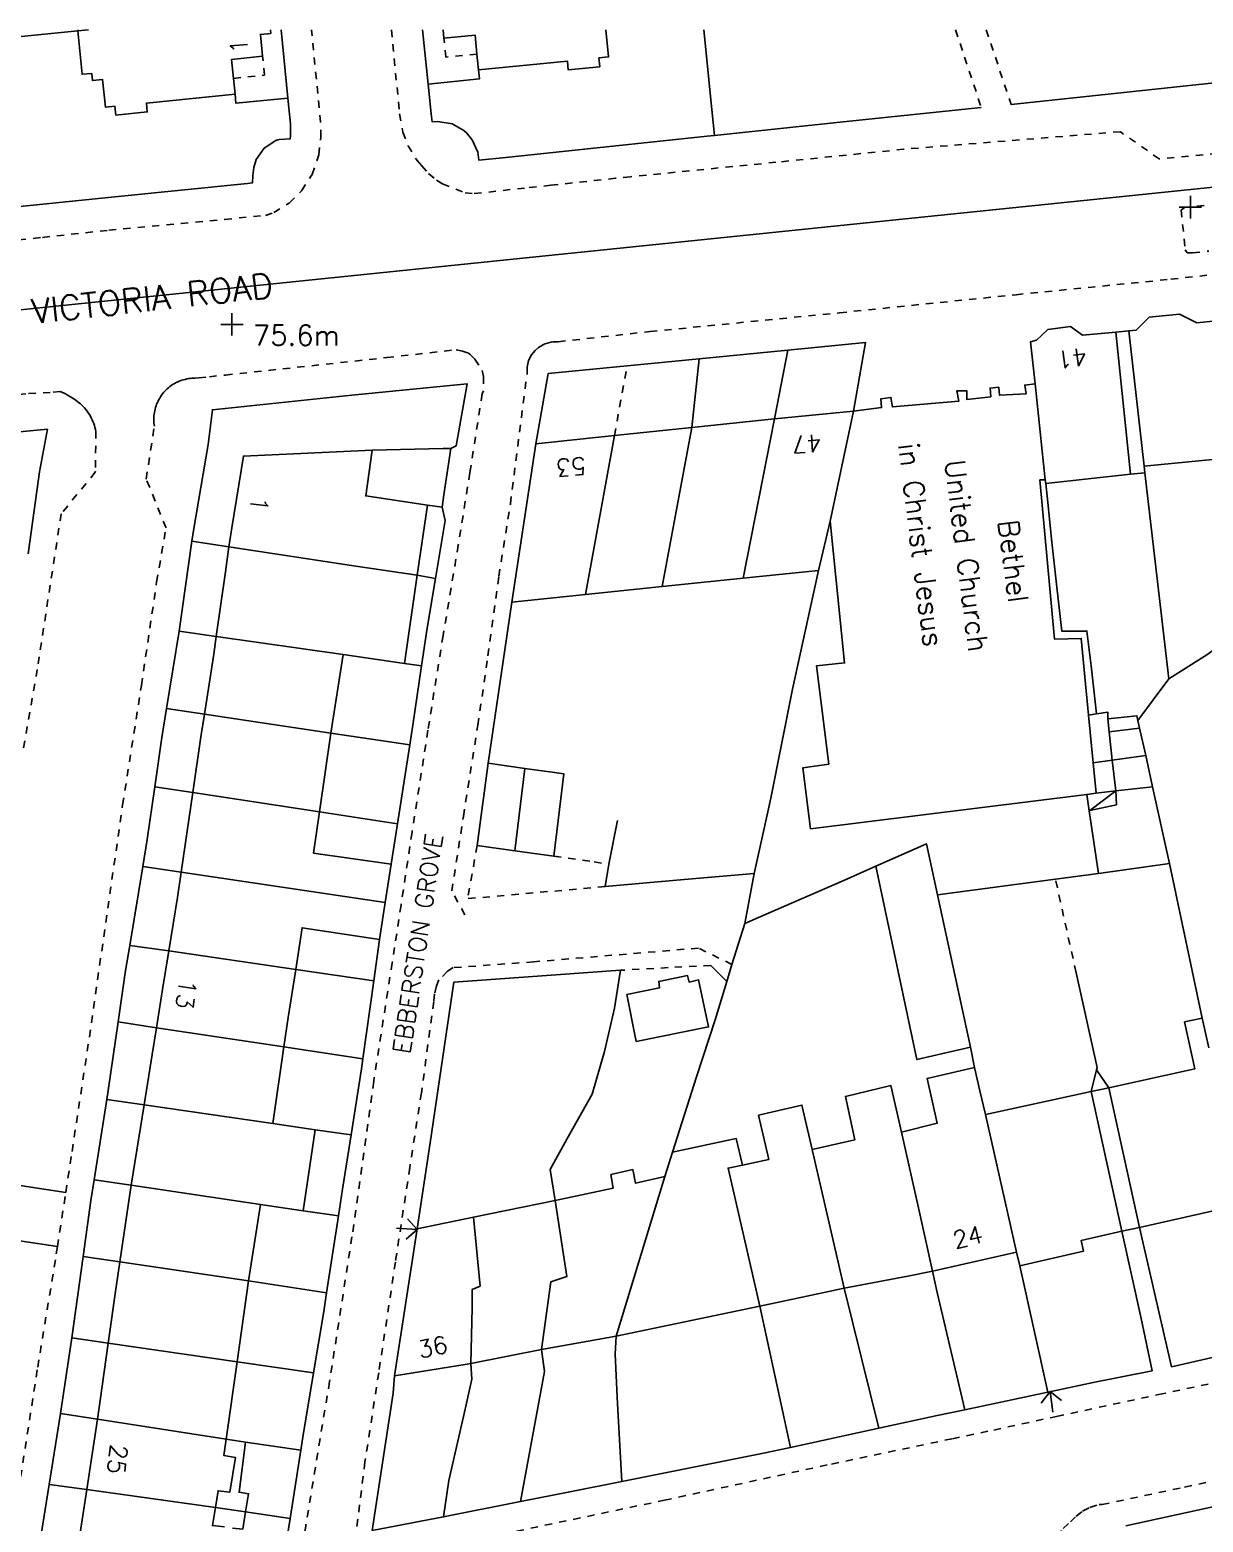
# Model space of a CAD drawing. Extents: x 428500 to 429165, y 435000 to 435500.
# Drawn here: x 428692.6 to 428773.7, y 435396.9 to 435500 of the extents above; entities that cross this region are included whole.
import ezdxf

# ---------------------------------------------------------------- set-up
doc = ezdxf.new("R2010")
doc.units = 0
doc.linetypes.add('DASHEDLINE', pattern=[1, 0.5, -0.5])
doc.layers.get('0').update_dxf_attribs({"color": 222})
for name, color, linetype in [('os_Block', 7, 'Continuous'), ('OS_LINE - Boundary', 8, 'Continuous'), ('OS_LINE - Building Division', 8, 'Continuous'), ('OS_LINE - Building Outline', 7, 'Continuous'), ('OS_LINE - Builiding Overhead', 7, 'DASHEDLINE'), ('OS_LINE - Default', 8, 'Continuous'), ('OS_LINE - Edge', 8, 'DASHEDLINE'), ('OS_LINE - Property Closing', 8, 'DASHEDLINE'), ('OS_LINE - Road Or Track', 8, 'DASHEDLINE'), ('OS_LINE - Traffic Calming', 8, 'Continuous'), ('OS_PT - Spot Height', 8, 'Continuous'), ('OS_SYMB - Benchmark', 8, 'Continuous'), ('OS_TEXT - Building or Structure', 4, 'Continuous'), ('OS_TEXT - Height', 4, 'Continuous'), ('OS_TEXT - Road', 4, 'Continuous')]:
    doc.layers.add(name, color=color, linetype=linetype)
doc.styles.add('AutoTextStyle-2', font='')
doc.styles.get('AutoTextStyle-2').set_extended_font_data('romans-shx')

# ---------------------------------------------------------------- blocks, each defined once
blk = doc.blocks.new('benchMarkSymbol_#000000')
for points in [[(0.707, 0.707), (0, 0), (0.707, -0.707)], [(1.42, 0), (0, 0)]]:
    blk.add_lwpolyline(points)
blk = doc.blocks.new('spotHeightSymbol_#FF0000')
for points in [[(-0.775, 0), (0.775, 0)], [(0, -0.775), (0, 0.775)]]:
    blk.add_lwpolyline(points)
blk = doc.blocks.new('se2835se')
at = {"layer": 'OS_LINE - Boundary'}
blk.add_lwpolyline([(428817.05, 435500), (428817.06, 435493.41), (428792.31, 435490.97), (428654.48, 435476.8), (428594.89, 435469.94), (428593.69, 435465.3), (428587.41, 435418.15), (428586.37, 435418.21), (428584.49, 435418.44), (428583.82, 435414.75), (428579.81, 435388.66), (428579.8, 435388.24), (428566.92, 435304.02), (428570.7, 435303.27), (428567.3, 435276.35), (428564.73, 435258.18), (428563.08, 435241.26), (428545.04, 435233.22), (428500, 435212.52)], dxfattribs=at)
at = {"layer": 'OS_LINE - Building Division'}
for points in [[(428696.647, 435500), (428695.896, 435499.925)], [(428762.07, 435475.55), (428762.75, 435468.9)], [(428747.91, 435466.06), (428749.51, 435473.66)], [(428738.35, 435472.53), (428736.3, 435461.53)], [(428744.05, 435473.13), (428741.89, 435462.11)], [(428732.99, 435471.97), (428731, 435460.98)], [(428720.072, 435467.167), (428715.8, 435467.79), (428716.25, 435470.95)], [(428719.364, 435462.311), (428715.123, 435462.949), (428706.35, 435464.27)], [(428714.23, 435456.83), (428705.47, 435458.08)], [(428713.4, 435451.41), (428704.65, 435452.71)], [(428712.61, 435445.96), (428703.84, 435447.29)], [(428717.14, 435439.7), (428703.05, 435441.8)], [(428710.96, 435435.08), (428702.19, 435436.35)], [(428710.15, 435429.72), (428701.34, 435431.05)], [(428709.37, 435424.43), (428700.49, 435425.72)], [(428760.78, 435415.55), (428758.624, 435425.044)], [(428754.97, 435414.22), (428754.05, 435418.4), (428752.83, 435423.83)], [(428748.87, 435413.04), (428746.66, 435422.63)], [(428741.85, 435421.56), (428740.85, 435421.35), (428743.03, 435411.8)], [(428708.52, 435418.84), (428699.6, 435420.16)], [(428736.48, 435420.76), (428733.12, 435409.74)], [(428727.95, 435408.82), (428728.6, 435413.5), (428729.7, 435413.85), (428728.9, 435419.12)], [(428723.06, 435407.85), (428723.15, 435411.7), (428723.15, 435412.95), (428723.7, 435413.2), (428723.25, 435417.96)], [(428707.7, 435413.55), (428698.81, 435414.87)], [(428706.91, 435407.97), (428698.01, 435409.26)], [(428706.16, 435402.62), (428697.26, 435404)], [(428705.41, 435397.89), (428696.52, 435399.13)]]:
    blk.add_lwpolyline(points, dxfattribs=at)
at = {"layer": 'OS_LINE - Building Outline'}
for points in [[(428695.889, 435500), (428695.896, 435499.925)], [(428695.896, 435499.925), (428696.195, 435496.926), (428696.861, 435496.992), (428696.91, 435496.495), (428697.615, 435496.566), (428697.805, 435494.66), (428698.47, 435494.726), (428698.532, 435494.111), (428700.706, 435494.328), (428700.644, 435494.943), (428706.769, 435495.555)], [(428709.212, 435500), (428709.237, 435499.752), (428708.522, 435499.681), (428708.673, 435498.172)], [(428721.147, 435500), (428721.205, 435499.422)], [(428721.205, 435499.422), (428723.355, 435499.637), (428723.486, 435498.324)], [(428732.393, 435500), (428732.581, 435498.131), (428731.914, 435498.064), (428731.976, 435497.447), (428729.797, 435497.228), (428729.735, 435497.845), (428723.596, 435497.229)], [(428708.673, 435498.172), (428706.528, 435497.957), (428706.66, 435496.647)], [(428723.596, 435497.229), (428723.486, 435498.324)], [(428706.769, 435495.555), (428706.66, 435496.647)], [(428774.6, 435479.89), (428773.25, 435479.75), (428772.05, 435480.35), (428769.95, 435480.15), (428769.05, 435479.25), (428768.55, 435479.2)], [(428767.65, 435479.12), (428765.35, 435478.9), (428764.5, 435479.5), (428762.95, 435479.3), (428762.15, 435478.55), (428761.75, 435478.45), (428762.07, 435475.55)], [(428768.55, 435479.2), (428767.65, 435479.12)], [(428768.65, 435469.29), (428767.65, 435479.12)], [(428769.6, 435469.85), (428768.55, 435479.2)], [(428749.51, 435473.66), (428751.45, 435473.9), (428751.4, 435474.5), (428752.1, 435474.6), (428752.2, 435473.95), (428756.8, 435474.35), (428756.65, 435475.05), (428757.35, 435475.05), (428757.35, 435474.45), (428759, 435474.65), (428758.95, 435475.25), (428759.55, 435475.3), (428759.6, 435474.75), (428761.45, 435474.85), (428761.35, 435475.45), (428762.07, 435475.55)], [(428744.05, 435473.13), (428749.51, 435473.66)], [(428732.99, 435471.97), (428738.35, 435472.53)], [(428738.35, 435472.53), (428744.05, 435473.13)], [(428725.9, 435460.45), (428727.55, 435471.4)], [(428727.55, 435471.4), (428732.99, 435471.97)], [(428716.25, 435470.95), (428707.35, 435470.55), (428706.55, 435465.6), (428706.35, 435464.27)], [(428721.678, 435471.073), (428721.151, 435471.061), (428716.25, 435470.95)], [(428721.086, 435467.019), (428721.21, 435467.865), (428721.678, 435471.073)], [(428769.6, 435469.85), (428775.5, 435470.43)], [(428762.8, 435468.65), (428768.65, 435469.29)], [(428768.65, 435469.29), (428769.65, 435469.4)], [(428769.65, 435469.4), (428769.6, 435469.85)], [(428762.75, 435468.9), (428762.4, 435468.9), (428763.4, 435457.9), (428765.25, 435457.95), (428765.76, 435452.65)], [(428762.75, 435468.9), (428762.8, 435468.65)], [(428719.364, 435462.311), (428720.072, 435467.167)], [(428720.072, 435467.167), (428721.086, 435467.019)], [(428765.65, 435447.17), (428746.55, 435444.8), (428746, 435449), (428747.8, 435449.25), (428746.95, 435456.05), (428748.9, 435456.25), (428747.91, 435466.06)], [(428747.91, 435466.06), (428747.1, 435462.65)], [(428706.35, 435464.27), (428706.1, 435462.55), (428705.47, 435458.08)], [(428719.364, 435462.311), (428718.474, 435456.211)], [(428741.89, 435462.11), (428736.3, 435461.53)], [(428747.1, 435462.65), (428741.89, 435462.11)], [(428736.3, 435461.53), (428731, 435460.98)], [(428731, 435460.98), (428725.9, 435460.45)], [(428705.47, 435458.08), (428705.3, 435456.85), (428704.65, 435452.71)], [(428713.4, 435451.41), (428714.23, 435456.83)], [(428718.474, 435456.211), (428714.23, 435456.83)], [(428704.65, 435452.71), (428704.4, 435451.15), (428703.84, 435447.29)], [(428765.76, 435452.65), (428766.08, 435449.35)], [(428769.17, 435452.28), (428769.1, 435452.6), (428767.1, 435452.4)], [(428767.1, 435452.4), (428767.19, 435451.5)], [(428769.29, 435451.75), (428769.17, 435452.28)], [(428769.71, 435449.85), (428769.29, 435451.75)], [(428712.61, 435445.96), (428713.4, 435451.41)], [(428767.19, 435451.5), (428767.39, 435449.53)], [(428770.18, 435447.7), (428769.71, 435449.85)], [(428728.81, 435442.9), (428729.5, 435448.59), (428728.85, 435448.68), (428726.8, 435448.96)], [(428766.08, 435449.35), (428766.28, 435447.25)], [(428767.39, 435449.53), (428767.64, 435447.41)], [(428767.64, 435447.41), (428770.18, 435447.7)], [(428771.35, 435442.4), (428770.18, 435447.7)], [(428703.84, 435447.29), (428703.05, 435441.8)], [(428766.28, 435447.25), (428765.65, 435447.17)], [(428765.65, 435447.17), (428765.81, 435446.04)], [(428767.64, 435447.41), (428765.85, 435446.05)], [(428767.64, 435447.41), (428767.7, 435446.45), (428765.85, 435446.05)], [(428766.28, 435447.25), (428767.64, 435447.41)], [(428717.55, 435442.35), (428712.2, 435443.1), (428712.61, 435445.96)], [(428765.85, 435446.05), (428765.81, 435446.04)], [(428765.81, 435446.04), (428766.45, 435441.7)], [(428751.05, 435442.2), (428754.56, 435443.75), (428755.32, 435440.23)], [(428703.05, 435441.8), (428702.8, 435440.05), (428702.19, 435436.35)], [(428717.14, 435439.7), (428717.55, 435442.35)], [(428757.6, 435429.7), (428753.9, 435428.85), (428751.05, 435442.2)], [(428766.45, 435441.7), (428771.35, 435442.4)], [(428716.75, 435437.15), (428717.14, 435439.7)], [(428755.32, 435440.23), (428757.6, 435429.7)], [(428710.96, 435435.08), (428711.4, 435437.95), (428716.75, 435437.15)], [(428702.19, 435436.35), (428701.75, 435433.7), (428701.34, 435431.05)], [(428710.15, 435429.72), (428710.45, 435431.75), (428710.96, 435435.08)], [(428767.15, 435426.9), (428773.1, 435428.2), (428772.4, 435431.45), (428773.62, 435431.7)], [(428774.06, 435429.65), (428773.62, 435431.7)], [(428701.34, 435431.05), (428701.05, 435429.2), (428700.49, 435425.72)], [(428709.37, 435424.43), (428710.15, 435429.72)], [(428757.88, 435428.3), (428754.6, 435427.55), (428755.3, 435424.45), (428752.83, 435423.83)], [(428758.624, 435425.044), (428758.248, 435426.69), (428757.88, 435428.3)], [(428752.83, 435423.83), (428752.1, 435427.05), (428748.95, 435426.3), (428749.6, 435423.3), (428746.66, 435422.63)], [(428758.624, 435425.044), (428759.8, 435425.3), (428765.95, 435426.64)], [(428765.95, 435426.64), (428767.15, 435426.9)], [(428700.49, 435425.72), (428699.6, 435420.16)], [(428746.66, 435422.63), (428745.95, 435425.7), (428742.95, 435425), (428743.65, 435421.95), (428741.85, 435421.56)], [(428712.317, 435423.982), (428709.37, 435424.43)], [(428711.467, 435418.392), (428712.317, 435423.982)], [(428741.85, 435421.56), (428741.4, 435423.4), (428737, 435422.45)], [(428737, 435422.45), (428736.48, 435420.76)], [(428728.9, 435419.12), (428732.9, 435419.95), (428732.75, 435420.9), (428734.25, 435421.25), (428734.45, 435420.3), (428736.48, 435420.76)], [(428699.6, 435420.16), (428698.81, 435414.87)], [(428707.7, 435413.55), (428708.52, 435418.84)], [(428708.52, 435418.84), (428711.467, 435418.392)], [(428723.25, 435417.96), (428728.9, 435419.12)], [(428776.41, 435418.85), (428769.27, 435417.25)], [(428719.35, 435417.15), (428723.25, 435417.96)], [(428717.8, 435407), (428719.35, 435417.15)], [(428768.05, 435416.98), (428765.25, 435416.35), (428765.4, 435415.6), (428761, 435414.6)], [(428769.27, 435417.25), (428768.05, 435416.98)], [(428698.81, 435414.87), (428698.55, 435413.15), (428698.01, 435409.26)], [(428760.78, 435415.55), (428754.97, 435414.22)], [(428761, 435414.6), (428760.78, 435415.55)], [(428748.87, 435413.04), (428753.268, 435413.891), (428754.97, 435414.22)], [(428706.91, 435407.97), (428707.7, 435413.55)], [(428743.03, 435411.8), (428747.7, 435412.8), (428748.87, 435413.04)], [(428733.12, 435409.74), (428743.03, 435411.8)], [(428733.12, 435409.74), (428727.95, 435408.82)], [(428698.01, 435409.26), (428697.45, 435405.3), (428697.26, 435404)], [(428727.95, 435408.82), (428723.06, 435407.85)], [(428706.16, 435402.62), (428706.91, 435407.97)], [(428723.06, 435407.85), (428722.8, 435407.8), (428717.8, 435407)], [(428697.26, 435404), (428696.52, 435399.13)], [(428705.41, 435397.89), (428705.6, 435399.05), (428706.4, 435398.95), (428706.8, 435401.35), (428706, 435401.48), (428706.16, 435402.62)], [(428696.52, 435399.13), (428696.3, 435397.65), (428695.76, 435394.21)], [(428706.05, 435396.55), (428705.2, 435396.65), (428705.41, 435397.89)]]:
    blk.add_lwpolyline(points, dxfattribs=at)
at = {"layer": 'OS_LINE - Builiding Overhead'}
for points in [[(428723.486, 435498.324), (428721.337, 435498.109), (428721.205, 435499.422)], [(428706.66, 435496.647), (428708.804, 435496.862), (428708.673, 435498.172)]]:
    blk.add_lwpolyline(points, dxfattribs=at)
at = {"layer": 'OS_LINE - Default'}
for points in [[(428695.896, 435499.925), (428685.308, 435498.868)], [(428709.955, 435500), (428710.416, 435495.283)], [(428720.11, 435496.256), (428719.717, 435500)], [(428739.91, 435492.704), (428739.73, 435494.489), (428739.174, 435500)], [(428760.402, 435494.84), (428761.5, 435494.95), (428775.55, 435496.45), (428776.453, 435496.536), (428787.1, 435497.55), (428797.363, 435498.614), (428797.416, 435498.619), (428798.551, 435500)], [(428720.11, 435496.256), (428723.658, 435496.612), (428723.596, 435497.229)], [(428739.91, 435492.704), (428739.4, 435492.65), (428725.488, 435491.186), (428723.625, 435490.993), (428723.541, 435491.545), (428723.167, 435492.397), (428722.757, 435492.891), (428722.581, 435493.044), (428721.769, 435493.496), (428720.785, 435493.661), (428720.383, 435493.654), (428720.326, 435494.2), (428720.11, 435496.256)], [(428684.652, 435487.06), (428685.55, 435487.15), (428698.45, 435488.45), (428707.623, 435489.393), (428707.968, 435489.428), (428707.988, 435489.938), (428708.059, 435490.479), (428708.229, 435491.036), (428708.786, 435491.829), (428709.592, 435492.349), (428709.735, 435492.397), (428709.829, 435492.422), (428710.58, 435492.478), (428710.602, 435492.687), (428710.59, 435493.499), (428710.416, 435495.283)], [(428706.769, 435495.555), (428706.832, 435494.924), (428710.416, 435495.283)], [(428739.91, 435492.704), (428748.8, 435493.65), (428758.344, 435494.63)], [(428738.84, 435477.27), (428744.98, 435477.87)], [(428744.05, 435473.13), (428744.98, 435477.87)], [(428744.98, 435477.87), (428750.35, 435478.4), (428749.51, 435473.66)], [(428727.55, 435471.4), (428728.4, 435476.25), (428733.86, 435476.78)], [(428733.86, 435476.78), (428738.84, 435477.27)], [(428738.84, 435477.27), (428738.35, 435472.53)], [(428703.79, 435464.66), (428703.9, 435465.4), (428704.9, 435471.35), (428705.2, 435473.75), (428714.85, 435474.75), (428722.8, 435475.55), (428722.05, 435471.25), (428721.678, 435471.073)], [(428692.47, 435463.79), (428692.5, 435463.95), (428693.25, 435469.45), (428693.8, 435472.4), (428678.15, 435470.9), (428677.85, 435468.95)], [(428769.65, 435469.4), (428771.3, 435455.15)], [(428766.3, 435452.73), (428765.95, 435456.05), (428765.65, 435458.45), (428763.9, 435458.45), (428763.55, 435461.7), (428763.2, 435464.8), (428763, 435466.9), (428762.8, 435468.65)], [(428721.086, 435467.019), (428721.3, 435466.1), (428720.63, 435462.1)], [(428702.9, 435458.45), (428703.79, 435464.66)], [(428706.35, 435464.27), (428703.79, 435464.66)], [(428720.63, 435462.1), (428719.364, 435462.311)], [(428720.63, 435462.1), (428720.05, 435458.65), (428719.66, 435456.05)], [(428747.1, 435462.65), (428745.3, 435454.45), (428743.8, 435446.9), (428743.25, 435444.4), (428742.65, 435441.7)], [(428725.9, 435460.45), (428724.27, 435449.32)], [(428702.03, 435453.1), (428702.9, 435458.45)], [(428705.47, 435458.08), (428702.9, 435458.45)], [(428771.3, 435455.15), (428774, 435456.85), (428775.25, 435457.77)], [(428719.66, 435456.05), (428718.474, 435456.211)], [(428719.66, 435456.05), (428719.05, 435451.95), (428718.84, 435450.59)], [(428769.17, 435452.28), (428769.77, 435453.08), (428770.23, 435453.71), (428771.3, 435455.15)], [(428701.22, 435447.69), (428701.7, 435451.1), (428702.03, 435453.1)], [(428704.65, 435452.71), (428702.03, 435453.1)], [(428767.1, 435452.4), (428767.1, 435452.85), (428766.3, 435452.73)], [(428766.3, 435452.73), (428765.76, 435452.65)], [(428769.29, 435451.75), (428767.19, 435451.5)], [(428718.84, 435450.59), (428713.4, 435451.41)], [(428718.84, 435450.59), (428717.99, 435445.14)], [(428769.71, 435449.85), (428767.39, 435449.53)], [(428724.27, 435449.32), (428723.5, 435443.65)], [(428726.8, 435448.96), (428724.27, 435449.32)], [(428726.8, 435448.96), (428726.1, 435443.28)], [(428767.39, 435449.53), (428766.08, 435449.35)], [(428700.39, 435442.19), (428700.7, 435444.05), (428701.22, 435447.69)], [(428703.84, 435447.29), (428701.22, 435447.69)], [(428717.99, 435445.14), (428712.61, 435445.96)], [(428717.99, 435445.14), (428717.55, 435442.35)], [(428733.201, 435445.356), (428732.6, 435442.35)], [(428723.5, 435443.65), (428726.1, 435443.28)], [(428726.1, 435443.28), (428728.81, 435442.9)], [(428699.49, 435436.74), (428700.39, 435442.19)], [(428703.05, 435441.8), (428700.39, 435442.19)], [(428732.6, 435442.35), (428732.35, 435440.8)], [(428732.35, 435440.8), (428737.81, 435441.28), (428742.65, 435441.7)], [(428751.05, 435442.2), (428748.88, 435441.25), (428742.95, 435438.67), (428742, 435438.25)], [(428742.65, 435441.7), (428742, 435438.25)], [(428766.45, 435441.7), (428763.47, 435441.31)], [(428771.35, 435442.4), (428773.62, 435431.7)], [(428763.47, 435441.31), (428755.32, 435440.23)], [(428742, 435438.25), (428741.11, 435435.42)], [(428698.69, 435431.45), (428699.2, 435435), (428699.49, 435436.74)], [(428702.19, 435436.35), (428699.49, 435436.74)], [(428716.75, 435437.15), (428716.35, 435434.29)], [(428740.75, 435434.25), (428739.65, 435435.35)], [(428741.11, 435435.42), (428740.75, 435434.25)], [(428716.35, 435434.29), (428710.96, 435435.08)], [(428716.35, 435434.29), (428715.6, 435428.89)], [(428733.42, 435435.02), (428726.7, 435434.54), (428721.9, 435434.2), (428720.25, 435423.1), (428719.35, 435417.15)], [(428728.9, 435419.12), (428728.55, 435421.25), (428729.7, 435423.35), (428731.45, 435426.45), (428732.3, 435429.4), (428733, 435432.4), (428733.42, 435435.02)], [(428733.85, 435433.35), (428736.1, 435433.8), (428736.05, 435434.25), (428738.05, 435434.65), (428738.15, 435434.2), (428738.8, 435434.35), (428739.5, 435431.1), (428734.5, 435430.1), (428733.85, 435433.35)], [(428737, 435422.45), (428738.65, 435427.65), (428739.95, 435431.6), (428740.75, 435434.25)], [(428764.9, 435434.85), (428766.35, 435428.3), (428766.31, 435428.14)], [(428697.9, 435426.09), (428698, 435426.7), (428698.69, 435431.45)], [(428701.34, 435431.05), (428698.69, 435431.45)], [(428715.6, 435428.89), (428710.15, 435429.72)], [(428757.88, 435428.3), (428757.6, 435429.7)], [(428715.6, 435428.89), (428715.5, 435428.2), (428714.79, 435423.64)], [(428766.31, 435428.14), (428765.95, 435426.64)], [(428767.15, 435426.9), (428766.31, 435428.14)], [(428697.03, 435420.54), (428697.9, 435426.09)], [(428700.49, 435425.72), (428697.9, 435426.09)], [(428765.95, 435426.64), (428768.05, 435416.98)], [(428769.27, 435417.25), (428767.15, 435426.9)], [(428714.79, 435423.64), (428712.317, 435423.982)], [(428714.79, 435423.64), (428714.2, 435419.9), (428713.92, 435418.05)], [(428696.27, 435415.25), (428696.8, 435419.1), (428697.03, 435420.54)], [(428699.6, 435420.16), (428697.03, 435420.54)], [(428713.92, 435418.05), (428711.467, 435418.392)], [(428713.92, 435418.05), (428713.1, 435412.74)], [(428768.05, 435416.98), (428769.4, 435410.95), (428770.15, 435407.35)], [(428771.5, 435407.61), (428769.27, 435417.25)], [(428695.48, 435409.63), (428695.75, 435411.45), (428696.27, 435415.25)], [(428698.81, 435414.87), (428696.27, 435415.25)], [(428754.97, 435414.22), (428755.3, 435412.75), (428757.2, 435404.65)], [(428761, 435414.6), (428762.95, 435405.86)], [(428713.1, 435412.74), (428707.7, 435413.55)], [(428713.1, 435412.74), (428712.9, 435411.45), (428712.19, 435407.2)], [(428748.87, 435413.04), (428751.26, 435403.37)], [(428743.03, 435411.8), (428745.16, 435402.05)], [(428694.7, 435404.4), (428695.48, 435409.63)], [(428698.01, 435409.26), (428695.48, 435409.63)], [(428733.12, 435409.74), (428733.05, 435408.5), (428733.2, 435405.05), (428733.5, 435399.69)], [(428726.49, 435398.3), (428728.15, 435407.3), (428728.11, 435407.63), (428727.95, 435408.82)], [(428771.5, 435407.61), (428778.44, 435409.2)], [(428712.19, 435407.2), (428706.91, 435407.97)], [(428721.18, 435397.26), (428721.55, 435399.75), (428722.67, 435404.688), (428723.14, 435406.76), (428723.06, 435407.85)], [(428712.19, 435407.2), (428711.45, 435402.75), (428711.31, 435401.85)], [(428717.8, 435407), (428717.7, 435405.8), (428716.25, 435396.3), (428721.18, 435397.26)], [(428762.95, 435405.86), (428766.2, 435406.55), (428770.15, 435407.35)], [(428757.2, 435404.65), (428762.95, 435405.86)], [(428693.91, 435399.49), (428694.7, 435404.4)], [(428697.26, 435404), (428694.7, 435404.4)], [(428751.26, 435403.37), (428755.3, 435404.25), (428757.2, 435404.65)], [(428745.16, 435402.05), (428751.26, 435403.37)], [(428707.5, 435402.41), (428706.16, 435402.62)], [(428707.49, 435397.59), (428707.7, 435398.85), (428707.05, 435398.95), (428707.5, 435402.41)], [(428711.31, 435401.85), (428707.5, 435402.41)], [(428787.62, 435376.94), (428789.6, 435381.15), (428792.85, 435388.4), (428796.15, 435395.5), (428798.65, 435400.7), (428799.25, 435402.1), (428799.3, 435402.35), (428799.3, 435402.55), (428799.15, 435402.8), (428798.95, 435403.05), (428798.75, 435403.15), (428798.45, 435403.15), (428798.15, 435403.05), (428788.45, 435400.95), (428778.25, 435398.8), (428768.33, 435396.62)], [(428711.31, 435401.85), (428710.571, 435397.146)], [(428733.5, 435399.69), (428743.3, 435401.65), (428745.16, 435402.05)], [(428693.15, 435394.59), (428693.45, 435396.6), (428693.91, 435399.49)], [(428696.52, 435399.13), (428693.91, 435399.49)], [(428726.49, 435398.3), (428729.8, 435398.95), (428733.5, 435399.69)], [(428721.18, 435397.26), (428726.49, 435398.3)], [(428707.49, 435397.59), (428705.41, 435397.89)], [(428706.6, 435396.46), (428707.3, 435396.4), (428707.49, 435397.59)], [(428710.571, 435397.146), (428707.49, 435397.59)], [(428710.571, 435397.146), (428710.1, 435394.15), (428709.79, 435392.15)]]:
    blk.add_lwpolyline(points, dxfattribs=at)
at = {"layer": 'OS_LINE - Edge'}
for points in [[(428756.564, 435500), (428758.344, 435494.63)], [(428758.692, 435500), (428760.402, 435494.84)], [(428723.5, 435443.65), (428722.847, 435439.965)], [(428732.35, 435440.8), (428722.847, 435439.965)], [(428741.11, 435435.42), (428738.8, 435436.55), (428727.4, 435435.6), (428721.85, 435435.2)], [(428739.65, 435435.35), (428736.7, 435435.2), (428733.42, 435435.02)]]:
    blk.add_lwpolyline(points, dxfattribs=at)
at = {"layer": 'OS_LINE - Property Closing'}
for points in [[(428732.99, 435471.97), (428733.86, 435476.78)], [(428728.81, 435442.9), (428731.6, 435442.5), (428732.6, 435442.35)], [(428764.9, 435434.85), (428763.47, 435441.31)]]:
    blk.add_lwpolyline(points, dxfattribs=at)
at = {"layer": 'OS_LINE - Road Or Track'}
for points in [[(428711.982, 435489.838), (428712.088, 435490.003), (428712.563, 435491.372), (428712.694, 435492.591), (428712.678, 435493.617), (428712.055, 435500)], [(428717.574, 435500), (428718.139, 435494.199), (428718.371, 435492.933), (428718.73, 435491.993), (428719.345, 435490.962), (428719.669, 435490.601)], [(428776.66, 435491.64), (428770.64, 435491.08), (428767.96, 435492.96), (428753, 435491.75), (428744.15, 435490.85), (428734.1, 435489.85), (428733.068, 435489.74), (428728.597, 435489.261), (428727, 435489.09)], [(428728.2, 435478.3), (428728.7, 435478.45), (428729.1, 435478.45), (428735.45, 435479.15), (428748.55, 435480.45), (428760.75, 435481.7), (428771.45, 435482.77), (428779.4, 435483.65), (428784.7, 435484.25), (428796.85, 435485.4), (428798.518, 435485.573), (428806.166, 435486.366), (428810.35, 435486.8), (428812.116, 435486.997), (428824.25, 435488.35), (428837.4, 435489.6), (428851.3, 435491), (428867.3, 435492.7), (428883.1, 435494.35), (428890.58, 435495.04), (428893.38, 435496.84), (428900.33, 435497.68)], [(428719.669, 435490.601), (428720.144, 435490.071), (428720.702, 435489.624), (428721.107, 435489.367), (428722.662, 435488.746), (428723.305, 435488.686), (428727, 435489.09)], [(428693.46, 435485.66), (428698.05, 435486.15), (428703.04, 435486.62), (428706.05, 435486.9), (428708.868, 435487.182), (428709.446, 435487.373), (428710.512, 435488.033), (428711.371, 435488.882), (428711.982, 435489.838)], [(428773.738, 435487.869), (428772.61, 435487.75), (428772.42, 435487.75), (428772.16, 435487.55), (428772.44, 435484.79), (428772.57, 435484.6), (428772.95, 435484.6), (428774.06, 435484.71)], [(428677.38, 435484.04), (428686.85, 435484.95), (428693.46, 435485.66)], [(428701.5, 435474.45), (428701.56, 435474.55), (428701.62, 435474.65), (428701.69, 435474.75), (428701.76, 435474.84), (428701.83, 435474.94), (428701.91, 435475.03), (428701.99, 435475.11), (428702.07, 435475.19), (428702.16, 435475.27), (428702.26, 435475.35), (428702.36, 435475.42), (428702.45, 435475.49), (428702.55, 435475.55), (428702.66, 435475.6), (428702.76, 435475.66), (428702.87, 435475.7), (428702.98, 435475.75), (428703.09, 435475.79), (428703.21, 435475.82), (428703.32, 435475.85), (428703.44, 435475.88), (428703.55, 435475.9), (428703.67, 435475.91), (428703.79, 435475.92), (428704.01, 435475.93), (428704.26, 435475.96), (428705, 435476.03), (428706.1, 435476.15), (428717.25, 435477.35), (428722.05, 435477.9), (428722.5, 435477.8), (428722.9, 435477.65), (428723, 435477.6)], [(428723, 435477.6), (428723.35, 435477.25), (428723.85, 435476.45), (428723.95, 435476.05), (428723.95, 435475.05), (428723.85, 435474.85), (428723, 435469.4), (428722.2, 435464.4), (428721.15, 435458.15), (428720.1, 435451.6), (428719, 435444.55), (428718.24, 435439.52), (428717.8, 435436.6), (428717.63, 435435.54), (428716.35, 435427.35), (428714.85, 435416.6), (428713.3, 435406.6), (428711.65, 435396.6), (428710.45, 435388.95), (428710.179, 435387.225), (428709.983, 435385.974), (428710.991, 435386.198)], [(428722.65, 435438.85), (428721.75, 435440.5), (428722.55, 435445.65), (428723.55, 435451.95), (428724.25, 435456.75), (428725, 435462.25), (428725.8, 435467.25), (428726.95, 435476.25), (428726.95, 435476.7), (428727.05, 435477.15), (428727.25, 435477.55), (428727.5, 435477.85), (428727.75, 435478.05), (428728.2, 435478.3)], [(428694.69, 435475), (428694, 435474.94), (428692.3, 435474.85), (428691.4, 435474.75), (428691.1, 435474.65), (428684.5, 435474), (428678.9, 435473.55), (428678.5, 435473.5)], [(428694.69, 435475), (428694.995, 435474.865), (428695.174, 435474.774), (428695.349, 435474.676), (428695.52, 435474.57), (428695.755, 435474.411)], [(428695.07, 435419.67), (428695.5, 435422.5), (428696.7, 435430.4), (428699, 435446.45), (428700.3, 435454.7), (428701.35, 435461.85), (428702, 435465.59), (428700.63, 435468.96), (428701.19, 435472.62), (428701.17, 435472.74), (428701.16, 435472.85), (428701.15, 435472.97), (428701.15, 435473.09), (428701.15, 435473.21), (428701.16, 435473.32), (428701.18, 435473.44), (428701.19, 435473.56), (428701.22, 435473.67), (428701.24, 435473.79), (428701.27, 435473.9), (428701.31, 435474.02), (428701.35, 435474.13), (428701.4, 435474.24), (428701.45, 435474.34), (428701.5, 435474.45)], [(428695.755, 435474.411), (428695.767, 435474.403), (428695.928, 435474.282), (428696.083, 435474.155), (428696.23, 435474.019), (428696.367, 435473.874), (428696.457, 435473.766), (428696.542, 435473.656), (428696.623, 435473.541), (428696.698, 435473.424), (428696.769, 435473.304), (428696.834, 435473.18), (428696.895, 435473.055), (428696.95, 435472.926), (428697, 435472.796), (428697.044, 435472.664), (428697.083, 435472.53), (428697.117, 435472.394), (428697.144, 435472.257), (428697.122, 435469.509), (428697.11, 435469.43), (428694.75, 435466.56), (428693.1, 435455.8), (428692.1, 435450.1)], [(428721.85, 435435.2), (428721.45, 435434.95), (428720.85, 435434.35), (428720.7, 435433.95), (428720.55, 435433.4), (428720.5, 435432.85), (428719.65, 435426.55), (428718.85, 435421.4), (428717.85, 435414.85), (428716.7, 435407.2), (428715.75, 435401.05), (428715.1, 435395.8), (428715.2, 435395.5), (428715.35, 435395.25), (428715.6, 435394.95), (428715.85, 435394.75), (428716.3, 435394.5), (428716.8, 435394.3)], [(428694.49, 435415.92), (428695.07, 435419.67)], [(428694.49, 435415.92), (428694.35, 435415), (428693.1, 435407.4), (428691.8, 435399.05), (428690.65, 435391.55)], [(428763.55, 435404.19), (428770.6, 435405.7), (428780.71, 435407.83)], [(428756.35, 435402.65), (428759.2, 435403.25), (428763.55, 435404.19)], [(428716.8, 435394.3), (428717.4, 435394.3), (428717.85, 435394.4), (428718.3, 435394.6), (428725.25, 435396.05), (428736.45, 435398.4), (428748, 435400.9), (428756.35, 435402.65)], [(428764.9, 435397.3), (428765.35, 435397.65), (428765.85, 435397.9), (428766.5, 435398.1), (428766.7, 435398.1), (428772.4, 435399.3), (428778.8, 435400.7), (428781.65, 435401.31), (428781.85, 435401.34), (428782.11, 435401.4)], [(428736.3, 435335.7), (428738.25, 435340.1), (428741.4, 435347), (428744.1, 435353), (428747.3, 435360.05), (428750.2, 435366.35), (428753.15, 435372.8), (428756.2, 435379.6), (428759.15, 435386.1), (428761.5, 435391.35), (428763, 435394.45), (428763.25, 435395.15), (428763.6, 435395.9), (428764, 435396.45), (428764.5, 435396.9), (428764.9, 435397.3)]]:
    blk.add_lwpolyline(points, dxfattribs=at)
at = {"layer": 'OS_LINE - Traffic Calming'}
for points in [[(428687.66, 435420.79), (428695.07, 435419.67)], [(428694.49, 435415.92), (428687.09, 435417.03)]]:
    blk.add_lwpolyline(points, dxfattribs=at)
at = {"layer": 'OS_PT - Spot Height'}
for p in [(428772.8, 435487.75), (428706.55, 435479.65)]:
    blk.add_blockref('spotHeightSymbol_#FF0000', p, dxfattribs=at)
at = {"layer": 'OS_SYMB - Benchmark'}
for p, rotation in [((428719.35, 435417.1), 176.4), ((428763.1, 435405.9), 277.6)]:
    blk.add_blockref('benchMarkSymbol_#000000', p, dxfattribs=dict(at, rotation=rotation))
at = {"layer": 'OS_TEXT - Building or Structure', "style": 'AutoTextStyle-2'}
for s, insert, char_height, attachment_point, rotation in [('1', (428707.04, 435498.89), 1.2, 5, 94.8), ('41', (428764.55, 435477.9), 1.2, 8, 187.8), ('47', (428746.25, 435472), 1.2, 8, 183.8), ('in\\~Christ\\~Jesus', (428752.6, 435471.35), 1.4, 7, 277.2), ('53', (428729.95, 435470.4), 1.2, 8, 184.5), ('United\\~Church', (428755.8, 435470.2), 1.4, 7, 277.2), ('1', (428707.85, 435467.3), 1.2, 8, 263.2), ('Bethel', (428759.5, 435466.05), 1.4, 7, 277.2), ('13', (428702.8, 435433.45), 1.2, 8, 261.7), ('24', (428757.55, 435416), 1.2, 8, 13.4), ('36', (428720.55, 435408.4), 1.2, 8, 11.6), ('25', (428698.05, 435401.3), 1.2, 8, 262.8)]:
    blk.add_mtext(s, dxfattribs=dict(at, insert=insert, char_height=char_height, attachment_point=attachment_point, rotation=rotation))
at = {"layer": 'OS_TEXT - Height', "insert": (428708, 435478.2), "char_height": 1.4, "attachment_point": 7, "style": 'AutoTextStyle-2'}
blk.add_mtext('75.6m', dxfattribs=at)
at = {"layer": 'OS_TEXT - Road', "attachment_point": 5, "style": 'AutoTextStyle-2'}
for s, insert, char_height, rotation in [('VICTORIA\\~ROAD', (428701.05, 435481.45), 1.7, 6.3), ('EBBERSTON\\~GROVE', (428719.4, 435436.85), 1.2, 81.4)]:
    blk.add_mtext(s, dxfattribs=dict(at, insert=insert, char_height=char_height, rotation=rotation))

msp = doc.modelspace()

# ---------------------------------------------------------------- block references
at = {"layer": 'os_Block'}
msp.add_blockref('se2835se', (0, 0), dxfattribs=at)

doc.saveas('drawing.dxf')
